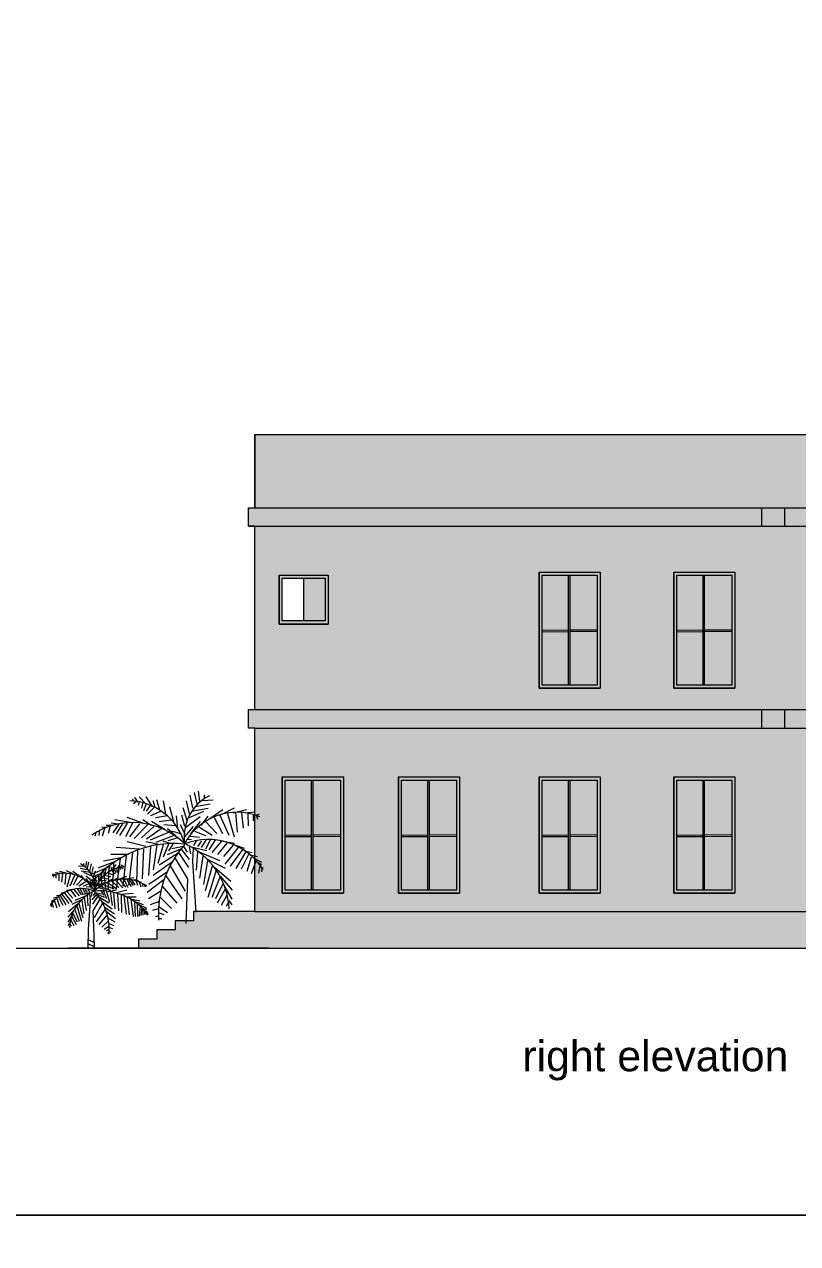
# Model space of a CAD drawing. Header units: inches. Extents: x -179 to 300, y 123 to 718.
# Drawn here: x -159.14 to -146.5, y 167.82 to 187.76 of the extents above; entities that cross this region are included whole.
import ezdxf

# ---------------------------------------------------------------- set-up
doc = ezdxf.new("R2010")
doc.units = ezdxf.units.IN
doc.header["$MEASUREMENT"] = 0
doc.layers.add('BN', color=1, linetype='Continuous')
doc.styles.get("Standard").update_dxf_attribs({"font": 'arial.ttf'})

msp = doc.modelspace()

# ---------------------------------------------------------------- hatches: boundary and pattern name
at = {"lineweight": 0, "true_color": 0xcecce6}
h = msp.add_hatch(color=254, dxfattribs=at)
h.dxf.hatch_style = 1
h.paths.add_polyline_path([(-155.37466, 179.55299), (-155.37466, 176.55299), (-140.97466, 176.55299), (-140.97466, 179.55299)])
h.paths.add_polyline_path([(-150.72466, 178.80299), (-149.72466, 178.80299), (-149.72466, 176.90299), (-150.72466, 176.90299)], flags=16)
h.paths.add_polyline_path([(-150.67466, 178.75299), (-149.77466, 178.75299), (-149.77466, 176.95299), (-150.67466, 176.95299)], flags=0)
h.paths.add_polyline_path([(-154.17466, 177.95299), (-154.97466, 177.95299), (-154.97466, 178.75299), (-154.17466, 178.75299)], flags=16)
h.paths.add_polyline_path([(-154.22466, 178.00299), (-154.92466, 178.00299), (-154.92466, 178.70299), (-154.22466, 178.70299)], flags=0)
h.paths.add_polyline_path([(-148.52466, 178.80299), (-147.52466, 178.80299), (-147.52466, 176.90299), (-148.52466, 176.90299)], flags=16)
h.paths.add_polyline_path([(-148.47466, 178.75299), (-147.57466, 178.75299), (-147.57466, 176.95299), (-148.47466, 176.95299)], flags=0)
h.paths.add_polyline_path([(-146.30237, 178.75299), (-145.50237, 178.75299), (-145.50237, 177.95299), (-146.30237, 177.95299)], flags=16)
h.paths.add_polyline_path([(-146.25237, 178.70299), (-145.55237, 178.70299), (-145.55237, 178.00299), (-146.25237, 178.00299)], flags=0)
h.paths.add_polyline_path([(-142.52466, 178.80299), (-141.52466, 178.80299), (-141.52466, 176.90299), (-142.52466, 176.90299)], flags=16)
h.paths.add_polyline_path([(-142.47466, 178.75299), (-141.57466, 178.75299), (-141.57466, 176.95299), (-142.47466, 176.95299)], flags=0)
h.paths.add_polyline_path([(-155.37466, 181.05299), (-155.37466, 179.85299), (-140.97466, 179.85299), (-140.97466, 181.05299)])
h.paths.add_polyline_path([(-155.37466, 176.25299), (-155.37466, 173.25299), (-140.97466, 173.25299), (-140.97466, 176.25299)])
h.paths.add_polyline_path([(-152.02466, 175.45299), (-152.02466, 173.55299), (-153.02466, 173.55299), (-153.02466, 175.45299)], flags=16)
h.paths.add_polyline_path([(-152.07466, 175.40299), (-152.07466, 173.60299), (-152.97466, 173.60299), (-152.97466, 175.40299)], flags=0)
h.paths.add_polyline_path([(-150.72466, 175.45299), (-149.72466, 175.45299), (-149.72466, 173.55299), (-150.72466, 173.55299)], flags=16)
h.paths.add_polyline_path([(-150.67466, 175.40299), (-149.77466, 175.40299), (-149.77466, 173.60299), (-150.67466, 173.60299)], flags=0)
h.paths.add_polyline_path([(-153.92466, 175.45299), (-153.92466, 173.55299), (-154.92466, 173.55299), (-154.92466, 175.45299)], flags=16)
h.paths.add_polyline_path([(-153.97466, 175.40299), (-153.97466, 173.60299), (-154.87466, 173.60299), (-154.87466, 175.40299)], flags=0)
h.paths.add_polyline_path([(-148.52466, 175.45299), (-147.52466, 175.45299), (-147.52466, 173.55299), (-148.52466, 173.55299)], flags=16)
h.paths.add_polyline_path([(-148.47466, 175.40299), (-147.57466, 175.40299), (-147.57466, 173.60299), (-148.47466, 173.60299)], flags=0)
h.paths.add_polyline_path([(-146.30237, 175.45299), (-145.50237, 175.45299), (-145.50237, 174.65299), (-146.30237, 174.65299)], flags=16)
h.paths.add_polyline_path([(-146.25237, 175.40299), (-145.55237, 175.40299), (-145.55237, 174.70299), (-146.25237, 174.70299)], flags=0)
h.paths.add_polyline_path([(-142.52466, 175.45299), (-141.52466, 175.45299), (-141.52466, 173.55299), (-142.52466, 173.55299)], flags=16)
h.paths.add_polyline_path([(-142.47466, 175.40299), (-141.57466, 175.40299), (-141.57466, 173.60299), (-142.47466, 173.60299)], flags=0)
at = {"lineweight": 0}
h = msp.add_hatch(dxfattribs=at)
h.set_pattern_fill('AR-B816C', color=34)
h.set_pattern_definition([(0, (-26.7144, -0.502), (8, 8), [15.625, -0.375]), (0, (-34.7144, -0.127), (8, 8), [15.625, -0.375]), (90, (-26.7144, -0.502), (-8, 8), [-8.375, 7.625]), (90, (-27.0894, -0.502), (-8, 8), [-8.375, 7.625])])
h.paths.add_polyline_path([(-155.47466, 179.85299), (-155.47466, 179.55299), (-155.37466, 179.55299), (-140.87466, 179.55299), (-140.87466, 179.85299)])
h.paths.add_polyline_path([(-140.87466, 176.25299), (-140.87466, 176.55299), (-155.47466, 176.55299), (-155.47466, 176.25299), (-155.37466, 176.25299)])
h = msp.add_hatch(dxfattribs=at)
h.set_pattern_fill('AR-B816C', color=34, scale=0.0088)
h.set_pattern_definition([(0, (-26.7144, -0.502345), (0.0704, 0.0704), [0.1375, -0.0033]), (0, (-26.7848, -0.499045), (0.0704, 0.0704), [0.1375, -0.0033]), (90, (-26.7144, -0.502345), (-0.0704, 0.0704), [-0.0737, 0.0671]), (90, (-26.7177, -0.502345), (-0.0704, 0.0704), [-0.0737, 0.0671])])
h.paths.add_polyline_path([(-140.87466, 179.55299), (-140.87466, 179.85299), (-155.47466, 179.85299), (-155.47466, 179.55299)])
h.paths.add_polyline_path([(-140.87466, 176.25299), (-140.87466, 176.55299), (-155.47466, 176.55299), (-155.47466, 176.25299), (-155.37466, 176.25299)])
h = msp.add_hatch(color=34, dxfattribs=at)
h.dxf.hatch_style = 1
h.paths.add_polyline_path([(-154.97466, 177.95299), (-154.17466, 177.95299), (-154.17466, 178.75299), (-154.97466, 178.75299)])
h.paths.add_polyline_path([(-154.92466, 178.00299), (-154.22466, 178.00299), (-154.22466, 178.70299), (-154.92466, 178.70299)], flags=16)
h = msp.add_hatch(color=3, dxfattribs=at)
h.dxf.hatch_style = 1
h.set_gradient(color1=(173, 221, 247))
h.paths.add_polyline_path([(-154.57466, 178.70299), (-154.92466, 178.70299), (-154.92466, 178.00299), (-154.57466, 178.00299)], flags=16)
h.paths.add_polyline_path([(-154.22466, 178.70299), (-154.92466, 178.70299), (-154.92466, 178.00299), (-154.22466, 178.00299)])
h = msp.add_hatch(color=34, dxfattribs=at)
h.dxf.hatch_style = 1
h.paths.add_polyline_path([(-149.72466, 178.80299), (-150.72466, 178.80299), (-150.72466, 176.90299), (-149.72466, 176.90299)])
h.paths.add_polyline_path([(-149.77466, 178.75299), (-149.77466, 176.95299), (-150.67466, 176.95299), (-150.67466, 178.75299)], flags=16)
h.paths.add_polyline_path([(-150.22466, 178.75299), (-150.24966, 178.75299), (-150.24966, 176.95299), (-150.22466, 176.95299)], flags=0)
h.paths.add_polyline_path([(-149.77466, 177.86037), (-150.22466, 177.85668), (-150.22466, 177.83168), (-149.77466, 177.83537)], flags=0)
h.paths.add_polyline_path([(-150.24966, 177.85647), (-150.67466, 177.85299), (-150.67466, 177.82798), (-150.24966, 177.83147)], flags=0)
h = msp.add_hatch(color=34, dxfattribs=at)
h.dxf.hatch_style = 1
h.paths.add_polyline_path([(-149.77466, 177.86037), (-150.22466, 177.85668), (-150.22466, 177.83168), (-149.77466, 177.83537)])
h.paths.add_polyline_path([(-150.22466, 178.75299), (-150.24966, 178.75299), (-150.24966, 176.95299), (-150.22466, 176.95299)])
h.paths.add_polyline_path([(-150.24966, 177.85647), (-150.67466, 177.85299), (-150.67466, 177.82798), (-150.24966, 177.83147)])
h = msp.add_hatch(color=3, dxfattribs=at)
h.dxf.hatch_style = 1
h.set_gradient(color1=(173, 221, 247))
h.paths.add_polyline_path([(-150.24966, 178.75299), (-150.67466, 178.75299), (-150.67466, 177.85299), (-150.24966, 177.85647)])
h.paths.add_polyline_path([(-149.77466, 178.75299), (-150.22466, 178.75299), (-150.22466, 177.85668), (-149.77466, 177.86037)])
h.paths.add_polyline_path([(-150.24966, 177.83147), (-150.67466, 177.82798), (-150.67466, 176.95299), (-150.24966, 176.95299)])
h.paths.add_polyline_path([(-149.77466, 177.83537), (-150.22466, 177.83168), (-150.22466, 176.95299), (-149.77466, 176.95299)])
h = msp.add_hatch(color=34, dxfattribs=at)
h.dxf.hatch_style = 1
h.paths.add_polyline_path([(-147.52466, 178.80299), (-148.52466, 178.80299), (-148.52466, 176.90299), (-147.52466, 176.90299)])
h.paths.add_polyline_path([(-147.57466, 178.75299), (-147.57466, 176.95299), (-148.47466, 176.95299), (-148.47466, 178.75299)], flags=16)
h.paths.add_polyline_path([(-148.02466, 178.75299), (-148.04966, 178.75299), (-148.04966, 176.95299), (-148.02466, 176.95299)], flags=0)
h.paths.add_polyline_path([(-147.57466, 177.86037), (-148.02466, 177.85668), (-148.02466, 177.83168), (-147.57466, 177.83537)], flags=0)
h.paths.add_polyline_path([(-148.04966, 177.85647), (-148.47466, 177.85299), (-148.47466, 177.82798), (-148.04966, 177.83147)], flags=0)
h = msp.add_hatch(color=34, dxfattribs=at)
h.dxf.hatch_style = 1
h.paths.add_polyline_path([(-147.57466, 177.86037), (-148.02466, 177.85668), (-148.02466, 177.83168), (-147.57466, 177.83537)])
h.paths.add_polyline_path([(-148.02466, 178.75299), (-148.04966, 178.75299), (-148.04966, 176.95299), (-148.02466, 176.95299)])
h.paths.add_polyline_path([(-148.04966, 177.85647), (-148.47466, 177.85299), (-148.47466, 177.82798), (-148.04966, 177.83147)])
h = msp.add_hatch(color=3, dxfattribs=at)
h.dxf.hatch_style = 1
h.set_gradient(color1=(173, 221, 247))
h.paths.add_polyline_path([(-148.04966, 178.75299), (-148.47466, 178.75299), (-148.47466, 177.85299), (-148.04966, 177.85647)])
h.paths.add_polyline_path([(-147.57466, 178.75299), (-148.02466, 178.75299), (-148.02466, 177.85668), (-147.57466, 177.86037)])
h.paths.add_polyline_path([(-148.04966, 177.83147), (-148.47466, 177.82798), (-148.47466, 176.95299), (-148.04966, 176.95299)])
h.paths.add_polyline_path([(-147.57466, 177.83537), (-148.02466, 177.83168), (-148.02466, 176.95299), (-147.57466, 176.95299)])
h = msp.add_hatch(color=34, dxfattribs=at)
h.dxf.hatch_style = 1
h.paths.add_polyline_path([(-153.92466, 175.45299), (-154.92466, 175.45299), (-154.92466, 173.55299), (-153.92466, 173.55299)])
h.paths.add_polyline_path([(-153.97466, 175.40299), (-153.97466, 173.60299), (-154.87466, 173.60299), (-154.87466, 175.40299)], flags=16)
h.paths.add_polyline_path([(-154.42466, 175.40299), (-154.44966, 175.40299), (-154.44966, 173.60299), (-154.42466, 173.60299)], flags=0)
h.paths.add_polyline_path([(-153.97466, 174.51037), (-154.42466, 174.50668), (-154.42466, 174.48168), (-153.97466, 174.48537)], flags=0)
h.paths.add_polyline_path([(-154.44966, 174.50647), (-154.87466, 174.50299), (-154.87466, 174.47798), (-154.44966, 174.48147)], flags=0)
h = msp.add_hatch(color=34, dxfattribs=at)
h.dxf.hatch_style = 1
h.paths.add_polyline_path([(-152.02466, 175.45299), (-153.02466, 175.45299), (-153.02466, 173.55299), (-152.02466, 173.55299)])
h.paths.add_polyline_path([(-152.07466, 175.40299), (-152.07466, 173.60299), (-152.97466, 173.60299), (-152.97466, 175.40299)], flags=16)
h.paths.add_polyline_path([(-152.52466, 175.40299), (-152.54966, 175.40299), (-152.54966, 173.60299), (-152.52466, 173.60299)], flags=0)
h.paths.add_polyline_path([(-152.07466, 174.51037), (-152.52466, 174.50668), (-152.52466, 174.48168), (-152.07466, 174.48537)], flags=0)
h.paths.add_polyline_path([(-152.54966, 174.50647), (-152.97466, 174.50299), (-152.97466, 174.47798), (-152.54966, 174.48147)], flags=0)
h = msp.add_hatch(color=34, dxfattribs=at)
h.dxf.hatch_style = 1
h.paths.add_polyline_path([(-149.72466, 175.45299), (-150.72466, 175.45299), (-150.72466, 173.55299), (-149.72466, 173.55299)])
h.paths.add_polyline_path([(-149.77466, 175.40299), (-149.77466, 173.60299), (-150.67466, 173.60299), (-150.67466, 175.40299)], flags=16)
h.paths.add_polyline_path([(-150.22466, 175.40299), (-150.24966, 175.40299), (-150.24966, 173.60299), (-150.22466, 173.60299)], flags=0)
h.paths.add_polyline_path([(-149.77466, 174.51037), (-150.22466, 174.50668), (-150.22466, 174.48168), (-149.77466, 174.48537)], flags=0)
h.paths.add_polyline_path([(-150.24966, 174.50647), (-150.67466, 174.50299), (-150.67466, 174.47798), (-150.24966, 174.48147)], flags=0)
h = msp.add_hatch(color=34, dxfattribs=at)
h.dxf.hatch_style = 1
h.paths.add_polyline_path([(-147.52466, 175.45299), (-148.52466, 175.45299), (-148.52466, 173.55299), (-147.52466, 173.55299)])
h.paths.add_polyline_path([(-147.57466, 175.40299), (-147.57466, 173.60299), (-148.47466, 173.60299), (-148.47466, 175.40299)], flags=16)
h.paths.add_polyline_path([(-148.02466, 175.40299), (-148.04966, 175.40299), (-148.04966, 173.60299), (-148.02466, 173.60299)], flags=0)
h.paths.add_polyline_path([(-147.57466, 174.51037), (-148.02466, 174.50668), (-148.02466, 174.48168), (-147.57466, 174.48537)], flags=0)
h.paths.add_polyline_path([(-148.04966, 174.50647), (-148.47466, 174.50299), (-148.47466, 174.47798), (-148.04966, 174.48147)], flags=0)
h = msp.add_hatch(color=34, dxfattribs=at)
h.dxf.hatch_style = 1
h.paths.add_polyline_path([(-153.97466, 174.51037), (-154.42466, 174.50668), (-154.42466, 174.48168), (-153.97466, 174.48537)])
h.paths.add_polyline_path([(-154.42466, 175.40299), (-154.44966, 175.40299), (-154.44966, 173.60299), (-154.42466, 173.60299)])
h.paths.add_polyline_path([(-154.44966, 174.50647), (-154.87466, 174.50299), (-154.87466, 174.47798), (-154.44966, 174.48147)])
h = msp.add_hatch(color=3, dxfattribs=at)
h.dxf.hatch_style = 1
h.set_gradient(color1=(173, 221, 247))
h.paths.add_polyline_path([(-154.44966, 175.40299), (-154.87466, 175.40299), (-154.87466, 174.50299), (-154.44966, 174.50647)])
h.paths.add_polyline_path([(-153.97466, 175.40299), (-154.42466, 175.40299), (-154.42466, 174.50668), (-153.97466, 174.51037)])
h.paths.add_polyline_path([(-154.44966, 174.48147), (-154.87466, 174.47798), (-154.87466, 173.60299), (-154.44966, 173.60299)])
h.paths.add_polyline_path([(-153.97466, 174.48537), (-154.42466, 174.48168), (-154.42466, 173.60299), (-153.97466, 173.60299)])
h = msp.add_hatch(color=34, dxfattribs=at)
h.dxf.hatch_style = 1
h.paths.add_polyline_path([(-152.07466, 174.51037), (-152.52466, 174.50668), (-152.52466, 174.48168), (-152.07466, 174.48537)])
h.paths.add_polyline_path([(-152.52466, 175.40299), (-152.54966, 175.40299), (-152.54966, 173.60299), (-152.52466, 173.60299)])
h.paths.add_polyline_path([(-152.54966, 174.50647), (-152.97466, 174.50299), (-152.97466, 174.47798), (-152.54966, 174.48147)])
h = msp.add_hatch(color=3, dxfattribs=at)
h.dxf.hatch_style = 1
h.set_gradient(color1=(173, 221, 247))
h.paths.add_polyline_path([(-152.54966, 175.40299), (-152.97466, 175.40299), (-152.97466, 174.50299), (-152.54966, 174.50647)])
h.paths.add_polyline_path([(-152.07466, 175.40299), (-152.52466, 175.40299), (-152.52466, 174.50668), (-152.07466, 174.51037)])
h.paths.add_polyline_path([(-152.54966, 174.48147), (-152.97466, 174.47798), (-152.97466, 173.60299), (-152.54966, 173.60299)])
h.paths.add_polyline_path([(-152.07466, 174.48537), (-152.52466, 174.48168), (-152.52466, 173.60299), (-152.07466, 173.60299)])
h = msp.add_hatch(color=34, dxfattribs=at)
h.dxf.hatch_style = 1
h.paths.add_polyline_path([(-149.77466, 174.51037), (-150.22466, 174.50668), (-150.22466, 174.48168), (-149.77466, 174.48537)])
h.paths.add_polyline_path([(-150.22466, 175.40299), (-150.24966, 175.40299), (-150.24966, 173.60299), (-150.22466, 173.60299)])
h.paths.add_polyline_path([(-150.24966, 174.50647), (-150.67466, 174.50299), (-150.67466, 174.47798), (-150.24966, 174.48147)])
h = msp.add_hatch(color=3, dxfattribs=at)
h.dxf.hatch_style = 1
h.set_gradient(color1=(173, 221, 247))
h.paths.add_polyline_path([(-150.24966, 175.40299), (-150.67466, 175.40299), (-150.67466, 174.50299), (-150.24966, 174.50647)])
h.paths.add_polyline_path([(-149.77466, 175.40299), (-150.22466, 175.40299), (-150.22466, 174.50668), (-149.77466, 174.51037)])
h.paths.add_polyline_path([(-150.24966, 174.48147), (-150.67466, 174.47798), (-150.67466, 173.60299), (-150.24966, 173.60299)])
h.paths.add_polyline_path([(-149.77466, 174.48537), (-150.22466, 174.48168), (-150.22466, 173.60299), (-149.77466, 173.60299)])
h = msp.add_hatch(color=34, dxfattribs=at)
h.dxf.hatch_style = 1
h.paths.add_polyline_path([(-147.57466, 174.51037), (-148.02466, 174.50668), (-148.02466, 174.48168), (-147.57466, 174.48537)])
h.paths.add_polyline_path([(-148.02466, 175.40299), (-148.04966, 175.40299), (-148.04966, 173.60299), (-148.02466, 173.60299)])
h.paths.add_polyline_path([(-148.04966, 174.50647), (-148.47466, 174.50299), (-148.47466, 174.47798), (-148.04966, 174.48147)])
h = msp.add_hatch(color=3, dxfattribs=at)
h.dxf.hatch_style = 1
h.set_gradient(color1=(173, 221, 247))
h.paths.add_polyline_path([(-148.04966, 175.40299), (-148.47466, 175.40299), (-148.47466, 174.50299), (-148.04966, 174.50647)])
h.paths.add_polyline_path([(-147.57466, 175.40299), (-148.02466, 175.40299), (-148.02466, 174.50668), (-147.57466, 174.51037)])
h.paths.add_polyline_path([(-148.04966, 174.48147), (-148.47466, 174.47798), (-148.47466, 173.60299), (-148.04966, 173.60299)])
h.paths.add_polyline_path([(-147.57466, 174.48537), (-148.02466, 174.48168), (-148.02466, 173.60299), (-147.57466, 173.60299)])
at = {"lineweight": 0, "true_color": 0xcecce6}
h = msp.add_hatch(color=254, dxfattribs=at)
h.dxf.hatch_style = 1
h.paths.add_polyline_path([(-140.97466, 172.65299), (-140.97466, 173.25299), (-155.37466, 173.25299), (-156.37466, 173.25299), (-156.37466, 173.10299), (-156.67466, 173.10299), (-156.67466, 172.95299), (-156.97466, 172.95299), (-156.97466, 172.80299), (-157.27466, 172.80299), (-157.27466, 172.65299)])

# ---------------------------------------------------------------- linework, layer by layer
at = {"color": 40, "lineweight": 0, "true_color": 0xf8d731}
for p, q in [((-155.37466, 181.05299), (-155.37466, 179.85299)), ((-155.37466, 179.85299), (-155.37466, 181.05299)), ((-155.37466, 176.55299), (-155.37466, 179.55299)), ((-154.97466, 178.75299), (-154.97466, 177.95299)), ((-154.17466, 178.75299), (-154.17466, 177.95299)), ((-150.72466, 178.80299), (-150.72466, 176.90299)), ((-149.72466, 178.80299), (-149.72466, 176.90299)), ((-148.52466, 178.80299), (-148.52466, 176.90299)), ((-147.52466, 178.80299), (-147.52466, 176.90299)), ((-155.37466, 173.25299), (-155.37466, 176.25299)), ((-154.92466, 175.45299), (-154.92466, 173.55299)), ((-153.92466, 175.45299), (-153.92466, 173.55299)), ((-153.02466, 175.45299), (-153.02466, 173.55299)), ((-152.02466, 175.45299), (-152.02466, 173.55299)), ((-150.72466, 175.45299), (-150.72466, 173.55299)), ((-149.72466, 175.45299), (-149.72466, 173.55299)), ((-148.52466, 175.45299), (-148.52466, 173.55299)), ((-147.52466, 175.45299), (-147.52466, 173.55299))]:
    msp.add_line(p, q, dxfattribs=at)
at = {"color": 3, "lineweight": 0}
for p, q in [((-155.37466, 181.05299), (-140.97466, 181.05299)), ((-155.47466, 179.55299), (-155.47466, 179.85299)), ((-155.47466, 179.85299), (-140.87466, 179.85299)), ((-155.47466, 179.55299), (-140.87466, 179.55299)), ((-155.37466, 179.55299), (-155.47466, 179.55299)), ((-155.37466, 179.55299), (-140.87466, 179.55299)), ((-154.97466, 178.75299), (-154.17466, 178.75299)), ((-154.57466, 178.70299), (-154.57466, 178.00299)), ((-150.72466, 178.80299), (-149.72466, 178.80299)), ((-148.52466, 178.80299), (-147.52466, 178.80299)), ((-154.97466, 177.95299), (-154.17466, 177.95299)), ((-150.72466, 176.90299), (-149.72466, 176.90299)), ((-148.52466, 176.90299), (-147.52466, 176.90299)), ((-155.47466, 176.25299), (-155.47466, 176.55299)), ((-155.47466, 176.55299), (-140.87466, 176.55299)), ((-155.37466, 176.25299), (-155.47466, 176.25299)), ((-155.37466, 176.25299), (-140.87466, 176.25299)), ((-155.37466, 176.25299), (-140.87466, 176.25299)), ((-154.92466, 175.45299), (-153.92466, 175.45299)), ((-153.02466, 175.45299), (-152.02466, 175.45299)), ((-150.72466, 175.45299), (-149.72466, 175.45299)), ((-148.52466, 175.45299), (-147.52466, 175.45299)), ((-154.92466, 173.55299), (-153.92466, 173.55299)), ((-153.02466, 173.55299), (-152.02466, 173.55299)), ((-150.72466, 173.55299), (-149.72466, 173.55299)), ((-148.52466, 173.55299), (-147.52466, 173.55299)), ((-155.37466, 173.25299), (-156.37466, 173.25299)), ((-156.37466, 173.25299), (-156.37466, 173.10299)), ((-155.37466, 173.25299), (-140.97466, 173.25299)), ((-156.37466, 173.10299), (-156.67466, 173.10299)), ((-156.67466, 173.10299), (-156.67466, 172.95299)), ((-156.67466, 172.95299), (-156.97466, 172.95299)), ((-156.97466, 172.95299), (-156.97466, 172.80299)), ((-179.08918, 172.65299), (-136.79342, 172.65299)), ((-156.97466, 172.80299), (-157.27466, 172.80299)), ((-157.27466, 172.80299), (-157.27466, 172.65299))]:
    msp.add_line(p, q, dxfattribs=at)
at = {"color": 18, "lineweight": 0, "true_color": 0x000000}
for p, q in [((-150.24966, 178.75299), (-150.24966, 176.95299)), ((-150.22466, 178.75299), (-150.22466, 176.95299)), ((-148.04966, 178.75299), (-148.04966, 176.95299)), ((-148.02466, 178.75299), (-148.02466, 176.95299)), ((-150.67466, 177.85299), (-150.24966, 177.85647)), ((-150.67446, 177.82799), (-150.24966, 177.83147)), ((-150.22466, 177.85668), (-149.77466, 177.86037)), ((-150.22466, 177.83168), (-149.77446, 177.83538)), ((-148.47466, 177.85299), (-148.04966, 177.85647)), ((-148.47446, 177.82799), (-148.04966, 177.83147)), ((-148.02466, 177.85668), (-147.57466, 177.86037)), ((-148.02466, 177.83168), (-147.57446, 177.83538)), ((-154.44966, 175.40299), (-154.44966, 173.60299)), ((-154.42466, 175.40299), (-154.42466, 173.60299)), ((-152.54966, 175.40299), (-152.54966, 173.60299)), ((-152.52466, 175.40299), (-152.52466, 173.60299)), ((-150.24966, 175.40299), (-150.24966, 173.60299)), ((-150.22466, 175.40299), (-150.22466, 173.60299)), ((-148.04966, 175.40299), (-148.04966, 173.60299)), ((-148.02466, 175.40299), (-148.02466, 173.60299)), ((-154.87466, 174.50299), (-154.44966, 174.50647)), ((-154.87446, 174.47799), (-154.44966, 174.48147)), ((-154.42466, 174.50668), (-153.97466, 174.51037)), ((-154.42466, 174.48168), (-153.97446, 174.48538)), ((-152.97466, 174.50299), (-152.54966, 174.50647)), ((-152.97446, 174.47799), (-152.54966, 174.48147)), ((-152.52466, 174.50668), (-152.07466, 174.51037)), ((-152.52466, 174.48168), (-152.07446, 174.48538)), ((-150.67466, 174.50299), (-150.24966, 174.50647)), ((-150.67446, 174.47799), (-150.24966, 174.48147)), ((-150.22466, 174.50668), (-149.77466, 174.51037)), ((-150.22466, 174.48168), (-149.77446, 174.48538)), ((-148.47466, 174.50299), (-148.04966, 174.50647)), ((-148.47446, 174.47799), (-148.04966, 174.48147)), ((-148.02466, 174.50668), (-147.57466, 174.51037)), ((-148.02466, 174.48168), (-147.57446, 174.48538))]:
    msp.add_line(p, q, dxfattribs=at)
at = {"lineweight": 0}
for points in [[(-179.08918, 190.73849), (-136.79342, 190.73849), (-136.79342, 168.28786), (-179.08918, 168.28786)], [(-179.08918, 168.28786), (-136.79342, 168.28786), (-136.79342, 145.83723), (-179.08918, 145.83723)]]:
    msp.add_lwpolyline(points, close=True, dxfattribs=at)
at = {"color": 3, "lineweight": 0}
for points in [[(-154.97466, 178.75299), (-154.17466, 178.75299), (-154.17466, 177.95299), (-154.97466, 177.95299)], [(-154.92466, 178.70299), (-154.22466, 178.70299), (-154.22466, 178.00299), (-154.92466, 178.00299)]]:
    msp.add_lwpolyline(points, close=True, dxfattribs=at)
at = {"color": 34, "lineweight": 0}
for points in [[(-150.72466, 178.80299), (-149.72466, 178.80299), (-149.72466, 176.90299), (-150.72466, 176.90299)], [(-150.67466, 178.75299), (-149.77466, 178.75299), (-149.77466, 176.95299), (-150.67466, 176.95299)], [(-148.52466, 178.80299), (-147.52466, 178.80299), (-147.52466, 176.90299), (-148.52466, 176.90299)], [(-148.47466, 178.75299), (-147.57466, 178.75299), (-147.57466, 176.95299), (-148.47466, 176.95299)], [(-154.92466, 175.45299), (-153.92466, 175.45299), (-153.92466, 173.55299), (-154.92466, 173.55299)], [(-153.02466, 175.45299), (-152.02466, 175.45299), (-152.02466, 173.55299), (-153.02466, 173.55299)], [(-150.72466, 175.45299), (-149.72466, 175.45299), (-149.72466, 173.55299), (-150.72466, 173.55299)], [(-148.52466, 175.45299), (-147.52466, 175.45299), (-147.52466, 173.55299), (-148.52466, 173.55299)], [(-154.87466, 175.40299), (-153.97466, 175.40299), (-153.97466, 173.60299), (-154.87466, 173.60299)], [(-152.97466, 175.40299), (-152.07466, 175.40299), (-152.07466, 173.60299), (-152.97466, 173.60299)], [(-150.67466, 175.40299), (-149.77466, 175.40299), (-149.77466, 173.60299), (-150.67466, 173.60299)], [(-148.47466, 175.40299), (-147.57466, 175.40299), (-147.57466, 173.60299), (-148.47466, 173.60299)]]:
    msp.add_lwpolyline(points, close=True, dxfattribs=at)
at = {"layer": 'BN', "color": 3, "lineweight": 0}
for p, q in [((-157.35146, 175.05137), (-157.36593, 175.08854)), ((-157.30796, 175.05137), (-157.35869, 175.01421)), ((-157.27897, 175.04207), (-157.33694, 175.1164)), ((-157.26446, 175.04207), (-157.27897, 174.98631)), ((-157.15574, 175.01421), (-157.26446, 175.1257)), ((-157.20648, 175.04207), (-157.22823, 174.93985)), ((-157.04703, 174.96775), (-157.14851, 175.1257)), ((-157.00353, 174.95845), (-157.03252, 175.06067)), ((-156.92377, 174.91199), (-156.97451, 175.07924)), ((-156.82957, 174.84692), (-156.86579, 175.06067)), ((-156.43814, 174.82832), (-156.48888, 175.06067)), ((-156.38741, 174.93985), (-156.43087, 175.1536)), ((-156.31492, 175.01421), (-156.35842, 175.20006)), ((-156.27142, 175.05137), (-156.29317, 175.21862)), ((-156.22792, 175.06994), (-156.05396, 175.07924)), ((-156.19893, 175.16286), (-156.19893, 175.09784)), ((-157.15574, 175.00491), (-157.19197, 174.89339)), ((-157.08326, 174.98631), (-157.14851, 174.89339)), ((-157.02528, 174.94915), (-157.12676, 174.84692)), ((-156.90206, 174.89339), (-157.07602, 174.81906)), ((-156.69907, 174.71684), (-156.76432, 174.95845)), ((-156.51787, 174.64247), (-156.56861, 174.82832)), ((-156.48161, 174.7354), (-156.54686, 174.94915)), ((-156.45989, 174.78186), (-156.20617, 174.89339)), ((-156.40916, 174.89339), (-156.13368, 174.93985)), ((-156.35114, 174.96775), (-156.10469, 175.01421)), ((-156.12644, 174.7633), (-155.89451, 174.92129)), ((-155.94524, 174.82832), (-155.80027, 174.50309)), ((-155.90898, 174.84692), (-155.70603, 174.94915)), ((-155.82202, 174.85622), (-155.71327, 174.47522)), ((-155.72778, 174.86552), (-155.51032, 174.92129)), ((-155.69152, 174.87479), (-155.66253, 174.54955)), ((-155.59004, 174.86552), (-155.56106, 174.61461)), ((-155.53207, 174.86552), (-155.37986, 174.88409)), ((-155.48857, 174.85622), (-155.48133, 174.65177)), ((-155.40157, 174.82832), (-155.40157, 174.7354)), ((-155.36534, 174.82832), (-155.30009, 174.84692)), ((-157.81537, 174.63321), (-157.87334, 174.62391)), ((-157.82261, 174.62391), (-157.86611, 174.48452)), ((-157.69938, 174.66107), (-157.80086, 174.66107)), ((-157.73564, 174.65177), (-157.77187, 174.53099)), ((-157.60514, 174.67967), (-157.72113, 174.69824)), ((-157.59791, 174.67967), (-157.69214, 174.54029)), ((-157.40943, 174.70754), (-157.66316, 174.754)), ((-157.53266, 174.69824), (-157.64141, 174.52169)), ((-157.46017, 174.69824), (-157.58339, 174.49379)), ((-157.37321, 174.69824), (-157.48919, 174.47522)), ((-157.20648, 174.69824), (-157.46017, 174.79116)), ((-157.25722, 174.68894), (-157.42394, 174.47522)), ((-157.12676, 174.67037), (-157.34422, 174.44732)), ((-157.02528, 174.64247), (-157.22823, 174.45662)), ((-157.06874, 174.66107), (-157.20648, 174.754)), ((-156.83681, 174.58675), (-157.06151, 174.72614)), ((-156.80058, 174.81906), (-156.99629, 174.78186)), ((-156.74257, 174.7447), (-156.93828, 174.71684)), ((-156.66284, 174.65177), (-156.85856, 174.67037)), ((-156.63386, 174.61461), (-156.65561, 174.81906)), ((-156.51787, 174.52169), (-156.59036, 174.67037)), ((-156.38013, 174.64247), (-156.52511, 174.47522)), ((-156.26418, 174.80046), (-156.50336, 174.62391)), ((-156.26418, 174.72614), (-156.42363, 174.52169)), ((-156.29317, 174.64247), (-156.06847, 174.50309)), ((-156.24967, 174.66107), (-156.13368, 174.80976)), ((-156.17718, 174.72614), (-155.99598, 174.53099)), ((-156.03944, 174.79116), (-155.90174, 174.53099)), ((-155.34359, 174.81906), (-155.32912, 174.7633)), ((-157.97482, 174.53099), (-157.98933, 174.48452)), ((-157.90961, 174.58675), (-157.92408, 174.49379)), ((-156.90206, 174.60531), (-157.14123, 174.43806)), ((-156.77156, 174.54955), (-157.08326, 174.41946)), ((-156.69183, 174.49379), (-156.98902, 174.3823)), ((-156.66284, 174.48452), (-156.80058, 174.60531)), ((-156.63386, 174.45662), (-156.79331, 174.41016)), ((-156.59036, 174.52169), (-156.72806, 174.56815)), ((-156.46713, 174.43806), (-156.40916, 174.42876)), ((-156.43087, 174.48452), (-156.27866, 174.46592)), ((-156.35842, 174.56815), (-156.17718, 174.49379)), ((-156.16994, 174.42876), (-156.24967, 174.29867)), ((-156.09746, 174.42876), (-156.17718, 174.27077)), ((-156.01773, 174.42876), (-156.12644, 174.26147)), ((-157.26446, 174.27077), (-157.64141, 174.29867)), ((-157.15574, 174.31724), (-157.46017, 174.3916)), ((-157.29348, 174.25221), (-157.30796, 173.73179)), ((-157.19197, 174.27077), (-157.21372, 173.78755)), ((-156.92377, 174.34514), (-157.15574, 174.3916)), ((-157.07602, 174.31724), (-157.11224, 173.84331)), ((-156.97451, 174.34514), (-157.03252, 173.93624)), ((-156.87303, 174.34514), (-156.96003, 174.03846)), ((-156.75708, 174.3637), (-156.87303, 174.40086)), ((-156.78607, 174.3544), (-156.87303, 174.14069)), ((-156.59036, 174.27077), (-156.80782, 174.17785)), ((-156.71358, 174.3544), (-156.78607, 174.24291)), ((-156.53962, 174.31724), (-156.72806, 174.28007)), ((-156.57584, 174.27077), (-156.44538, 174.10352)), ((-156.53962, 174.31724), (-156.48161, 174.22431)), ((-156.44538, 174.30794), (-156.42363, 174.19645)), ((-156.41639, 174.30794), (-156.15543, 174.25221)), ((-156.38013, 174.28937), (-156.39108, 174.07214)), ((-156.32939, 174.40086), (-156.37289, 174.32654)), ((-156.30768, 174.23361), (-156.32939, 173.92694)), ((-156.32216, 174.24291), (-155.95248, 174.08492)), ((-156.24243, 174.41016), (-156.30768, 174.31724)), ((-155.91626, 174.40086), (-156.07571, 174.21501)), ((-155.82926, 174.373), (-155.98147, 174.18715)), ((-155.89451, 174.40086), (-155.70603, 174.373)), ((-155.72778, 174.33584), (-155.88723, 174.14999)), ((-155.64802, 174.29867), (-155.86552, 174.02916)), ((-155.56829, 174.27077), (-155.77852, 173.992)), ((-155.69152, 174.33584), (-155.54654, 174.28937)), ((-155.52483, 174.22431), (-155.68428, 173.95484)), ((-155.53931, 174.24291), (-155.41608, 174.21501)), ((-158.17507, 174.04026), (-158.17507, 174.00368)), ((-158.1343, 173.97755), (-158.12206, 174.07163)), ((-158.10983, 173.95664), (-158.08536, 174.06118)), ((-158.06905, 173.91481), (-158.04461, 174.03505)), ((-157.64141, 174.07562), (-157.93859, 173.9641)), ((-157.56164, 174.13139), (-157.84436, 174.07562)), ((-157.43846, 174.18715), (-157.72837, 174.18715)), ((-157.68491, 174.03846), (-157.69938, 173.6203)), ((-157.57616, 174.12209), (-157.64141, 173.6203)), ((-157.47468, 174.16855), (-157.53266, 173.66676)), ((-157.37321, 174.21501), (-157.43846, 173.68532)), ((-156.72082, 174.06632), (-157.03252, 173.84331)), ((-156.64109, 174.19645), (-156.93828, 174.0106)), ((-156.67732, 174.12209), (-156.47437, 173.78755)), ((-156.61934, 174.21501), (-156.45989, 173.9734)), ((-156.22068, 174.15925), (-156.27866, 173.79685)), ((-156.14819, 174.08492), (-156.21344, 173.69462)), ((-156.16271, 174.11279), (-155.85824, 173.9641)), ((-155.47409, 174.18715), (-155.59728, 173.94554)), ((-155.43059, 174.14069), (-155.50308, 173.90837)), ((-155.45234, 174.17785), (-155.32912, 174.14999)), ((-155.35811, 174.07562), (-155.43059, 173.87117)), ((-155.39433, 174.13139), (-155.26387, 174.05706)), ((-155.31461, 174.04776), (-155.26387, 174.01986)), ((-158.64396, 173.85208), (-158.68067, 173.86254)), ((-158.6562, 173.84687), (-158.66434, 173.81551)), ((-158.55018, 173.87301), (-158.6358, 173.88345)), ((-158.62359, 173.85208), (-158.62359, 173.79981)), ((-158.57465, 173.86778), (-158.57872, 173.75277)), ((-158.44009, 173.87301), (-158.56242, 173.90437)), ((-158.51757, 173.87301), (-158.53388, 173.73187)), ((-158.46049, 173.87822), (-158.4768, 173.69527)), ((-158.33817, 173.86254), (-158.45233, 173.92005)), ((-158.38708, 173.86778), (-158.44826, 173.65346)), ((-158.31777, 173.85208), (-158.39932, 173.66914)), ((-158.21585, 173.81551), (-158.34631, 173.90437)), ((-158.26478, 173.83118), (-158.34224, 173.68483)), ((-158.15877, 173.98799), (-158.25662, 173.99322)), ((-158.08945, 173.93051), (-158.22808, 173.95664)), ((-158.05682, 173.88868), (-158.21177, 173.91481)), ((-158.14653, 173.758), (-158.21177, 173.84164)), ((-158.02828, 173.82595), (-158.171, 173.88868)), ((-158.13837, 173.83641), (-158.00383, 173.7371)), ((-158.04051, 173.85208), (-158.01197, 173.98278)), ((-157.80813, 173.9641), (-158.03283, 173.86191)), ((-157.90233, 173.87117), (-158.03283, 173.81545)), ((-158.01607, 173.79981), (-157.97936, 173.92005)), ((-157.99567, 173.74754), (-157.96713, 173.85208)), ((-157.93043, 173.73187), (-157.91819, 173.84687)), ((-157.92408, 173.84331), (-157.92408, 173.65746)), ((-157.89509, 173.87117), (-157.86611, 173.64816)), ((-157.89374, 173.78937), (-157.85704, 173.92528)), ((-157.84436, 173.91764), (-157.81537, 173.62956)), ((-157.83664, 173.84687), (-157.72655, 173.82595)), ((-157.82034, 173.86254), (-157.79996, 173.98278)), ((-157.77956, 173.88868), (-157.68171, 173.84687)), ((-157.75736, 174.0013), (-157.77187, 173.6203)), ((-157.76735, 173.89914), (-157.73881, 173.99322)), ((-157.72248, 173.92528), (-157.70618, 173.98278)), ((-157.71025, 173.92005), (-157.65317, 173.86254)), ((-157.69801, 173.93051), (-157.64094, 174.01936)), ((-157.67764, 173.94095), (-157.64094, 173.88868)), ((-157.63686, 173.95664), (-157.57571, 174.01936)), ((-157.63686, 173.95141), (-157.61649, 173.88868)), ((-157.60832, 173.97232), (-157.59609, 173.91481)), ((-157.60832, 173.77891), (-157.46562, 173.83118)), ((-157.57571, 173.97232), (-157.56755, 173.94095)), ((-157.56755, 173.97232), (-157.53494, 174.01412)), ((-157.55124, 173.97755), (-157.5227, 173.95664)), ((-157.52678, 173.97755), (-157.51863, 173.99845)), ((-156.80058, 173.89907), (-157.10501, 173.69462)), ((-156.82957, 173.83401), (-156.56861, 173.46231)), ((-156.75708, 174.0013), (-156.51063, 173.5831)), ((-156.06847, 173.992), (-156.18442, 173.5924)), ((-156.00322, 173.92694), (-156.14096, 173.48091)), ((-156.02497, 173.9734), (-155.76401, 173.75039)), ((-155.94524, 173.83401), (-155.74226, 173.6017)), ((-155.29286, 174.0013), (-155.31461, 173.88047)), ((-155.25663, 173.9641), (-155.26387, 173.89907)), ((-155.25663, 173.9734), (-155.23488, 173.9734)), ((-158.18731, 173.7946), (-158.28923, 173.68483)), ((-158.277, 173.62733), (-158.21585, 173.53323)), ((-158.12206, 173.74754), (-158.24846, 173.66914)), ((-158.23215, 173.62733), (-158.18731, 173.53846)), ((-158.19138, 173.62733), (-158.14653, 173.55415)), ((-158.08536, 173.70573), (-158.18731, 173.6639)), ((-158.13837, 173.7946), (-158.04868, 173.6796)), ((-158.04461, 173.65869), (-158.13023, 173.64823)), ((-158.02556, 173.73179), (-158.08357, 173.68532)), ((-158.07315, 173.74754), (-157.9916, 173.65346)), ((-157.96758, 173.79685), (-158.06906, 173.74109)), ((-158.02421, 173.63256), (-158.05682, 173.62733)), ((-158.01108, 173.74109), (-158.02556, 173.67602)), ((-157.99567, 173.6796), (-157.95489, 173.76323)), ((-157.97482, 173.77825), (-157.97482, 173.67602)), ((-157.95489, 173.6796), (-157.87744, 173.70573)), ((-157.93043, 173.643), (-157.84074, 173.61687)), ((-157.91412, 173.75277), (-157.80403, 173.76323)), ((-157.91412, 173.65869), (-157.83664, 173.72664)), ((-157.89781, 173.6639), (-157.73065, 173.60119)), ((-157.86927, 173.80504), (-157.75919, 173.78937)), ((-157.85297, 173.69527), (-157.67764, 173.6221)), ((-157.81627, 173.7162), (-157.68987, 173.7946)), ((-157.77956, 173.72664), (-157.64503, 173.63256)), ((-157.71025, 173.74754), (-157.59609, 173.643)), ((-157.6858, 173.758), (-157.60832, 173.81027)), ((-157.65317, 173.76323), (-157.53085, 173.63777)), ((-157.57978, 173.77368), (-157.486, 173.65346)), ((-157.51454, 173.77891), (-157.4493, 173.65346)), ((-157.49416, 173.78414), (-157.35144, 173.81027)), ((-157.46562, 173.77891), (-157.39631, 173.6639)), ((-157.42485, 173.77891), (-157.36368, 173.6796)), ((-157.38815, 173.76847), (-157.33514, 173.69006)), ((-157.38408, 173.76847), (-157.31883, 173.77891)), ((-157.33107, 173.758), (-157.27399, 173.758)), ((-157.31067, 173.75277), (-157.29029, 173.68483)), ((-157.26582, 173.74233), (-157.23321, 173.7371)), ((-157.26175, 173.7371), (-157.23729, 173.65869)), ((-157.21282, 173.7162), (-157.20467, 173.6639)), ((-157.17613, 173.68483), (-157.16797, 173.65869)), ((-156.85856, 173.76899), (-157.13399, 173.56454)), ((-156.88754, 173.66676), (-156.64833, 173.38799)), ((-155.94524, 173.81545), (-156.07571, 173.48091)), ((-155.89451, 173.70392), (-156.01773, 173.46231)), ((-155.87999, 173.67602), (-155.74953, 173.45301)), ((-158.62766, 173.46005), (-158.70104, 173.41825)), ((-158.59503, 173.48619), (-158.66434, 173.47052)), ((-158.64804, 173.42869), (-158.60726, 173.31368)), ((-158.54611, 173.52279), (-158.61542, 173.50709)), ((-158.60726, 173.46529), (-158.56649, 173.33461)), ((-158.58279, 173.49142), (-158.5135, 173.35551)), ((-158.55425, 173.51232), (-158.46456, 173.36075)), ((-158.46049, 173.57506), (-158.54204, 173.54892)), ((-158.5298, 173.53846), (-158.41155, 173.38165)), ((-158.48496, 173.55415), (-158.36262, 173.40255)), ((-158.34631, 173.61163), (-158.45233, 173.59596)), ((-158.44009, 173.57506), (-158.3504, 173.47052)), ((-158.38301, 173.59596), (-158.29739, 173.49142)), ((-158.19545, 173.44959), (-158.36671, 173.36596)), ((-158.33408, 173.61163), (-158.24439, 173.50709)), ((-158.10576, 173.52279), (-158.3137, 173.43392)), ((-158.20361, 173.43392), (-158.16691, 173.21438)), ((-158.05275, 173.55936), (-158.19954, 173.52802)), ((-158.16284, 173.47573), (-158.13023, 173.27188)), ((-158.1506, 173.61687), (-158.1139, 173.5646)), ((-158.1139, 173.51756), (-158.10169, 173.34505)), ((-158.10169, 173.61163), (-158.07722, 173.56983)), ((-158.07315, 173.54892), (-158.06699, 173.42673)), ((-158.03644, 173.55936), (-158.04868, 173.49665)), ((-157.96306, 173.53846), (-158.03644, 173.44438)), ((-157.93859, 173.50709), (-158.02828, 173.37119)), ((-157.90598, 173.45482), (-158.02014, 173.26665)), ((-157.98343, 173.5646), (-158.01607, 173.51232)), ((-157.98343, 173.5646), (-157.87744, 173.54369)), ((-157.95489, 173.53846), (-157.83257, 173.48619)), ((-157.92635, 173.49665), (-157.75919, 173.39211)), ((-157.88558, 173.5855), (-157.84481, 173.52279)), ((-157.86111, 173.59073), (-157.79589, 173.61163)), ((-157.84481, 173.5855), (-157.79589, 173.46529)), ((-157.79589, 173.58029), (-157.74695, 173.40778)), ((-157.76735, 173.58029), (-157.63686, 173.60642)), ((-157.73881, 173.58029), (-157.70618, 173.35028)), ((-157.68171, 173.5646), (-157.66133, 173.29801)), ((-157.63686, 173.5646), (-157.46562, 173.60642)), ((-157.61649, 173.53846), (-157.60425, 173.26665)), ((-157.57571, 173.53846), (-157.36368, 173.55415)), ((-157.55939, 173.52802), (-157.55124, 173.23528)), ((-157.51454, 173.50709), (-157.47784, 173.20914)), ((-157.47784, 173.49142), (-157.31476, 173.49142)), ((-157.45746, 173.48096), (-157.42485, 173.1987)), ((-157.40855, 173.46005), (-157.24952, 173.42869)), ((-157.40038, 173.45482), (-157.36368, 173.17257)), ((-157.36368, 173.42869), (-157.19651, 173.36596)), ((-156.90929, 173.5831), (-157.11224, 173.46231)), ((-156.92377, 173.49017), (-156.73533, 173.30432)), ((-155.85824, 173.6203), (-155.98871, 173.38799)), ((-155.82926, 173.51807), (-155.92349, 173.35079)), ((-155.80027, 173.43445), (-155.74953, 173.36009)), ((-158.70511, 173.37119), (-158.71735, 173.37119)), ((-158.70511, 173.36596), (-158.70104, 173.32938)), ((-158.6725, 173.41302), (-158.70104, 173.39732)), ((-158.68474, 173.38688), (-158.6725, 173.31892)), ((-158.31777, 173.29278), (-158.43195, 173.16211)), ((-158.27292, 173.37119), (-158.41972, 173.24574)), ((-158.31777, 173.28234), (-158.24439, 173.09416)), ((-158.28516, 173.34505), (-158.20768, 173.09416)), ((-158.24846, 173.38165), (-158.18323, 173.15687)), ((-157.86111, 173.38688), (-157.99974, 173.15164)), ((-157.82034, 173.29278), (-157.96713, 173.0837)), ((-157.88151, 173.42346), (-157.70618, 173.29801)), ((-157.83664, 173.32938), (-157.6654, 173.21438)), ((-157.80403, 173.2562), (-157.6491, 173.1412)), ((-157.33921, 173.40778), (-157.33107, 173.17257)), ((-157.29846, 173.38688), (-157.29029, 173.17257)), ((-157.2699, 173.36596), (-157.1435, 173.30847)), ((-157.24952, 173.33982), (-157.26582, 173.17778)), ((-157.22098, 173.31368), (-157.23729, 173.18824)), ((-157.21691, 173.31368), (-157.1435, 173.28234)), ((-157.20467, 173.29801), (-157.20467, 173.19347)), ((-157.18021, 173.27188), (-157.12313, 173.24051)), ((-157.17613, 173.26141), (-157.17613, 173.20391)), ((-157.15574, 173.24051), (-157.14759, 173.20391)), ((-157.14759, 173.23528), (-157.11496, 173.20914)), ((-156.93828, 173.41585), (-157.08326, 173.36009)), ((-156.95279, 173.29506), (-157.04703, 173.26716)), ((-156.95279, 173.34152), (-156.80058, 173.2393)), ((-156.93828, 173.23), (-156.85856, 173.2021)), ((-155.80751, 173.39725), (-155.84373, 173.34152)), ((-158.35447, 173.20391), (-158.42786, 173.07847)), ((-158.39932, 173.06803), (-158.42786, 173.0262)), ((-158.39525, 173.0471), (-158.37487, 173.01576)), ((-158.38301, 173.11507), (-158.33, 173.02097)), ((-158.36671, 173.17257), (-158.29332, 173.04189)), ((-158.34631, 173.21961), (-158.277, 173.0837)), ((-157.78773, 173.1987), (-157.92228, 173.04189)), ((-157.76735, 173.09937), (-157.87335, 172.99483)), ((-157.77549, 173.15164), (-157.66133, 173.0837)), ((-157.75919, 173.05756), (-157.67764, 173.0262)), ((-156.94552, 173.18354), (-156.99629, 173.16494)), ((-156.94552, 173.13707), (-156.89478, 173.13707)), ((-157.75102, 173.01576), (-157.83664, 172.95826)), ((-157.75919, 172.95302), (-157.80403, 172.93733)), ((-157.75512, 172.90075), (-157.78366, 172.90075)), ((-157.75512, 172.92689), (-157.72655, 172.91643)), ((-157.75102, 172.98962), (-157.69801, 172.97393)), ((-158.10295, 172.79499), (-158.00098, 172.7447)), ((-158.10295, 172.72964), (-158.00098, 172.67935))]:
    msp.add_line(p, q, dxfattribs=at)
at = {"layer": 'BN', "lineweight": 0}
msp.add_line((-155.14888, 172.65299), (-158.42084, 172.65299), dxfattribs=at)
at = {"layer": 'BN', "color": 3, "lineweight": 0}
for points in [[(-156.39157, 174.0706), (-156.33468, 173.2438)], [(-156.47583, 173.78166), (-156.50096, 173.05731)], [(-158.06671, 173.42586), (-158.09871, 172.96079), (-158.10304, 172.65299)], [(-158.01931, 173.26333), (-158.00518, 172.85589), (-157.99799, 172.65299)]]:
    msp.add_lwpolyline(points, dxfattribs=at)
for centre, radius, start, end in [((-157.43999, 174.10862), 0.95233, 16.118, 88.59681), ((-155.78917, 174.47916), 0.73931, 115.88771, 189.715), ((-155.66501, 173.90339), 0.9712, 67.4695, 152.32885), ((-157.36844, 173.50015), 1.20705, 45.6787, 123.80728), ((-156.13297, 173.36481), 1.06448, 32.4678, 111.61689), ((-156.69873, 172.65179), 1.71146, 84.17727, 144.01223), ((-155.25018, 173.22197), 1.6991, 138.62152, 183.8057), ((-157.01996, 173.2396), 1.22818, 2.5867, 66.2408), ((-158.40556, 173.65568), 0.41586, 350.285, 64.11229), ((-158.4754, 173.3318), 0.5463, 27.67115, 112.5305), ((-157.47697, 173.44725), 0.53568, 91.40319, 163.882), ((-158.21217, 173.02886), 0.59877, 68.38311, 147.5322), ((-157.51722, 173.10498), 0.67897, 56.19272, 134.3213), ((-157.71324, 172.95842), 0.69085, 113.7592, 177.4133), ((-157.89393, 172.62778), 0.96269, 35.98777, 95.82273), ((-158.70874, 172.94851), 0.95574, 356.1943, 41.37848)]:
    msp.add_arc(centre, radius, start, end, dxfattribs=at)

# ---------------------------------------------------------------- texts
at = {"lineweight": 0, "insert": (-150.9989, 171.14012), "char_height": 0.5, "attachment_point": 1}
msp.add_mtext_dynamic_manual_height_columns('right elevation', width=6, gutter_width=1, heights=[0], dxfattribs=at)

doc.saveas('drawing.dxf')
